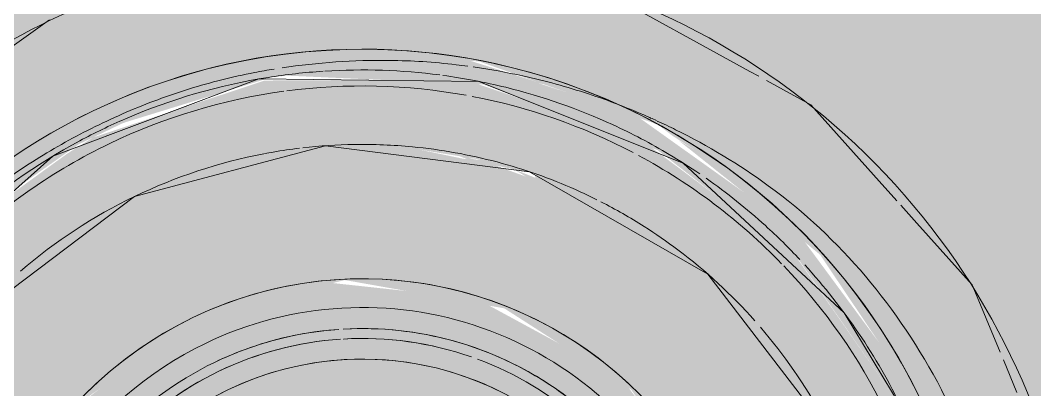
# Model space of a CAD drawing. Header units: metres. Extents: x 1.1 to 88.1, y -3.7 to 23.8.
# Drawn here: x 36.02516 to 36.07426, y 13.25379 to 13.27167 of the extents above; entities that cross this region are included whole.
import ezdxf

# ---------------------------------------------------------------- set-up
doc = ezdxf.new("R2010")
doc.units = ezdxf.units.M
doc.layers.add('A-FLOR', color=7, linetype='Continuous', lineweight=9, true_color=0x007f00)
doc.layers.add('P-SANR-FIXT', color=7, linetype='Continuous', lineweight=5)

# ---------------------------------------------------------------- blocks, each defined once
blk = doc.blocks.new('USO_ESG_Cuba lavatório retângular - Uso geral-V17-TÉRREO')
at = {"layer": 'P-SANR-FIXT', "true_color": 0xf3f3f3, "transparency": 33554560}
h = blk.add_hatch(color=7, dxfattribs=at)
h.paths.add_polyline_path([(0.1869294648992958, -0.1449999999999638), (-0.1858498807490468, -0.1449999999999645), (-0.1858498807490473, -0.3576249999998923), (0.1869294648992942, -0.3576249999998917), (0.1869294648992931, -0.155004864629428)])
h.paths.add_polyline_path([(0.00927050983124101, -0.2214683045111077), (0.01763355756876456, -0.2257294901687157), (0.02427050983123543, -0.2323664424311898), (0.02533763338720663, -0.2344607903328069), (0.02882455396941386, -0.2401222811268648), (0.03077416322397839, -0.2503733809114127), (0.02875675427850976, -0.2602082421174107), (0.02313259905113772, -0.2689772181100238), (0.02216480677844325, -0.2697392606215328), (0.01763355756876565, -0.2742705098312082), (0.00927050983124101, -0.2785316954888161), (-7.580069905088749e-15, -0.2799999999999681), (-0.00927050983125617, -0.2785316954888162), (-0.0176335575687808, -0.2742705098312083), (-0.02427050983125817, -0.2676335575687428), (-0.02473141780717532, -0.2667289747331269), (-0.02908478655405304, -0.2596494302822089), (-0.03101667766111895, -0.2495096537525582), (-0.02896880295336283, -0.2398006921694953), (-0.02329843698090218, -0.2310628503781083), (-0.02107343893350811, -0.2291693715334463), (-0.01763355756878189, -0.2257294901687157), (-0.009270509831259419, -0.2214683045111164), (0.0004140862747577302, -0.2200655848228372), (0.008118853213330772, -0.2212859000222364)])
h = blk.add_hatch(color=7, dxfattribs=at)
h.paths.add_polyline_path([(0.00927050983124101, -0.2214683045111077), (-7.580069905088749e-15, -0.2199999999999644), (-0.009270509831259419, -0.2214683045111164), (-0.01763355756878189, -0.2257294901687157), (-0.02118466547149954, -0.2293999872199991), (-0.01512085696507603, -0.2246297063650269), (-0.005298960460621626, -0.2211704951486422), (0.005115685665195741, -0.2211492372004246), (0.01495262399926253, -0.2245818452255856), (0.02044823022502541, -0.2285441628249689), (0.01728290978872724, -0.2255508262009832), (0.0121176481846548, -0.2229189939604069)])
h.paths.add_polyline_path([(-0.02391126502497231, -0.2320071976248985), (-0.02427050983125276, -0.2323664424311725), (-0.02417445770170956, -0.2324127686199894)])
h.paths.add_polyline_path([(0.02216480677844325, -0.2697392606215328), (0.01495262399926361, -0.2754181547743382), (0.005115685665196825, -0.2788507627994992), (-0.005298960460621626, -0.2788295048512904), (-0.01512085696507603, -0.2753702936349058), (-0.0217443388065737, -0.2701597285934207), (-0.01728290978874673, -0.2744491737989493), (-0.00927050983125617, -0.2785316954888162), (-7.580069905088749e-15, -0.2799999999999681), (0.00927050983123776, -0.2785316954888161), (0.01763355756876565, -0.2742705098312082)])
h = blk.add_hatch(color=7, dxfattribs=at)
h.paths.add_polyline_path([(0.03085075423782406, -0.2499999999999922), (0.029963546657644, -0.2502301573454295), (0.02819254811275234, -0.2599361240344438), (0.02602571446017061, -0.264466378963517), (0.02891153112958524, -0.2594537055363905), (0.03077416322398056, -0.2503733809114127)])
h.paths.add_polyline_path([(-0.03000000000000834, -0.2499999999999664), (-0.03112010454869206, -0.2499999999999577), (-0.02896880295336391, -0.26019930783042), (-0.02489533061542704, -0.2664072777336684), (-0.02862922056200865, -0.2586547607529065), (-0.02990735933626477, -0.2505849101309818)])
h.paths.add_polyline_path([(-0.02391126502498097, -0.2679928023750168), (-0.02329843698090218, -0.2689371496218244), (-0.02332971365538528, -0.2685743537446146), (-0.02386586811073108, -0.2680381992892612)])
h = blk.add_hatch(color=7, dxfattribs=at)
h.paths.add_polyline_path([(-0.008961492836887172, -0.2775806389725267), (-0.0175559716867822, -0.2729512934665506), (-0.02373146827763188, -0.2665159156802172), (-0.02762958245627712, -0.2586524758424671), (-0.02900000000001398, -0.2499999999999577), (-0.03000000000000834, -0.2499999999999664), (-0.0281196805261964, -0.2600791347253737), (-0.02362944557680832, -0.2682746218231861), (-0.02174433880657586, -0.2701597285934207), (-0.01512085696507603, -0.2753702936349058), (-0.009034897147085849, -0.2775523724558103)])
h.paths.add_polyline_path([(-1.407727268087911e-14, -0.2789999999999683), (-0.008647789988456856, -0.2776876067050231), (-0.005298960460621626, -0.2788295048512904), (-0.002221593452999272, -0.2789285197711777)])
h.paths.add_polyline_path([(0.008961492836859018, -0.2775806389725267), (0.0004891853867023826, -0.2789857292526216), (0.005115685665196825, -0.2788507627994992), (0.008682149418639979, -0.2776728954782635)])
h.paths.add_polyline_path([(0.02999999999999101, -0.2499999999999576), (0.02899999999998691, -0.2499999999999576), (0.02730271258950752, -0.2595069540759381), (0.02332819057992592, -0.2671790745733764), (0.01651591568022919, -0.2737314682775819), (0.009891025375016333, -0.2772451264672987), (0.01495262399926361, -0.2754181547743382), (0.02350055916119008, -0.2684035082387816), (0.02625332195242437, -0.2637420696692566), (0.02853429983278013, -0.2592540666507563), (0.029963546657644, -0.2502301573454295)])
at = {"layer": 'P-SANR-FIXT', "color": 7, "true_color": 0xefefef}
blk.add_line((-0.006122934917837935, -0.2647820725201839), (-0.006106644181766828, -0.2647888098519509), dxfattribs=at)
at = {"layer": 'P-SANR-FIXT', "color": 8, "true_color": 0x808080, "flags": 128}
blk.add_lwpolyline([(0.02899999999998691, -0.2499999999999576), (0.02704463938924498, -0.260468403904328), (0.02144224273757353, -0.2695251178327051), (0.01294830699245146, -0.275948821669331), (0.002708260249475825, -0.278873263175794), (-0.007897002039394486, -0.2779040742327669), (-0.01743733420890307, -0.2731719523494641), (-0.02462619903576441, -0.2653150357835198), (-0.02849416044284173, -0.2553928490297694), (-0.02900000000001398, -0.2499999999999577)], dxfattribs=at)
at = {"layer": 'P-SANR-FIXT', "color": 8, "true_color": 0x808080}
for centre, radius, start, end in [((3.790034952544374e-15, -0.2500000000000009), 0.03000000000000186, 180, 5.088887490341627e-14), ((3.248601387895178e-15, -0.2500000000000009), 0.01500000000000038, 180, 2.035554996136651e-13), ((3.248601387895178e-15, -0.2500000000000009), 0.0159999999999996, 202.5000000000015, 223.8919711008826), ((-1.624300693947589e-15, -0.2500000000000009), 0.02899999999999997, 197.35316623425, 201.9871867458615), ((3.248601387895178e-15, -0.2500000000000009), 0.01599999999999953, 225.0000000000099, 247.5631290142711), ((3.248601387895178e-15, -0.2500000000000009), 0.01599999999999957, 248.0625383310575, 291.9374616689363), ((-1.624300693947589e-15, -0.2500000000000009), 0.02900000000000021, 213.4498107899393, 219.5802092623367), ((-1.624300693947589e-15, -0.2500000000000009), 0.02899999999999986, 230.4197907376872, 236.5501892100462), ((-1.624300693947589e-15, -0.2500000000000009), 0.02899999999999987, 248.012813254082, 253.3180037584436)]:
    blk.add_arc(centre, radius, start, end, dxfattribs=at)
at = {"layer": 'P-SANR-FIXT'}
for radius, start, end in [(0.03000000000000191, 179.9999999999995, 359.9999999999992), (0.01500000000000038, 179.9999999999994, 359.9999999999993)]:
    blk.add_arc((3.790034952544374e-15, -0.2500000000000009), radius, start, end, dxfattribs=at)
at = {"layer": 'P-SANR-FIXT', "color": 9, "true_color": 0xb9b9b9}
for radius, start, end in [(0.02900000000000017, 179.9999999999997, 196.6819962415723), (0.02900000000000014, 201.9871867458587, 209.2487805222539), (0.02900000000000018, 209.9999999999924, 213.4498107899377), (0.02899999999999997, 219.5802092623353, 230.4197907376855), (0.02900000000000011, 236.8313525005725, 247.8638012497742), (0.02900000000000023, 253.3180037584462, 267.5379198484079), (0.02900000000000002, 272.3869008636269, 286.6819962415451)]:
    blk.add_arc((-1.624300693947589e-15, -0.2500000000000009), radius, start, end, dxfattribs=at)
at = {"layer": 'P-SANR-FIXT', "color": 9, "true_color": 0xbfbfbf}
for radius, start, end in [(0.01599999999999962, 202.5000000000023, 223.8919711008821), (0.0160000000000003, 224.9999999999998, 247.4999999999569), (0.01599999999999987, 248.0625383310521, 291.9374616689399)]:
    blk.add_arc((3.248601387895178e-15, -0.2500000000000009), radius, start, end, dxfattribs=at)
at = {"layer": 'P-SANR-FIXT', "color": 254, "true_color": 0xd7d7d7}
for radius, start, end in [(0.02899999999999988, 267.5379198484069, 270.0000000000002), (0.02899999999999993, 270.0000000000103, 272.3869008636267)]:
    blk.add_arc((-1.624300693947589e-15, -0.2500000000000009), radius, start, end, dxfattribs=at)
at = {"layer": 'P-SANR-FIXT'}
for points, knots in [([(-0.03112010454868069, -0.250000000000001), (-0.03105362433145377, -0.2481783265249995), (-0.03073618522186431, -0.24553804529766), (-0.02987031279107669, -0.2421968041518991), (-0.02872634851096009, -0.2389891832788856), (-0.02705994469919547, -0.2358968064746852), (-0.02551123722189168, -0.2337410398351793), (-0.02497458883688083, -0.2330510086531603)], [0, 0, 0, 0, 0.05555555555555555, 0.08333333333333333, 0.1111111111111111, 0.1666666666666667, 0.1944444444444444, 0.1944444444444444, 0.1944444444444444, 0.1944444444444444]), ([(-0.02499279955686331, -0.2669259175787838), (-0.02606347197378305, -0.26554885309166), (-0.02827344636412935, -0.2622050153227227), (-0.03041345455304395, -0.2566422125314595), (-0.03103700427714703, -0.2522770918437528), (-0.03112010454868069, -0.250000000000001)], [0.8058571103255712, 0.8058571103255712, 0.8058571103255712, 0.8058571103255712, 0.8611111111111112, 0.9305555555555556, 1, 1, 1, 1])]:
    blk.add_open_spline(points, degree=3, knots=knots, dxfattribs=at)
at = {"layer": 'P-SANR-FIXT', "color": 8, "true_color": 0x808080}
blk.add_open_spline([(-0.02437595691079467, -0.2676956636195338), (-0.02458451448176953, -0.2674430921687431), (-0.02479029243868512, -0.2671863757323917), (-0.02499279955686331, -0.2669259175787838)], degree=3, dxfattribs=at)
for points, knots in [([(-0.02403714196071107, -0.2680994922464933), (-0.02407518832654273, -0.2680548629027233), (-0.02417988090357973, -0.2679313963549), (-0.02428393215924881, -0.2678068733596615), (-0.0243499813305346, -0.2677270822901367)], [0.7897861746304432, 0.7897861746304432, 0.7897861746304432, 0.7897861746304432, 0.7916666666666667, 0.7949727249316092, 0.7949727249316092, 0.7949727249316092, 0.7949727249316092]), ([(-0.01749531561705464, -0.273921243229294), (-0.01816731977245273, -0.2734692863198237), (-0.01971762638905055, -0.2723405035948114), (-0.02116492023862179, -0.2710808428277402), (-0.02194427389185934, -0.2703284754415535)], [0.6964449301132761, 0.6964449301132761, 0.6964449301132761, 0.6964449301132761, 0.7222222222222222, 0.7569444444444444, 0.7569444444444444, 0.7569444444444444, 0.7569444444444444]), ([(-0.009139932705297489, -0.2779018453508517), (-0.01079992028008832, -0.2773871107441853), (-0.01347006551236424, -0.2763192158448508), (-0.01604177577530675, -0.2748690770945172), (-0.0171148626879604, -0.2741739089616093), (-0.01727548199094057, -0.2740677878146432)], [0.5977217304989195, 0.5977217304989195, 0.5977217304989195, 0.5977217304989195, 0.6527777777777777, 0.6875, 0.6936391645321119, 0.6936391645321119, 0.6936391645321119, 0.6936391645321119]), ([(0.008764684542607717, -0.2779957405845899), (0.007562707709465818, -0.2783554719931915), (0.005279621583545633, -0.2788943789213891), (0.001900747137033933, -0.2792696924367858), (-0.001422129793612051, -0.2792968214804675), (-0.004680033971890929, -0.2789893877572396), (-0.007095548711940961, -0.2784886694565785), (-0.008457278090441452, -0.2781069502602133), (-0.008767680516414474, -0.2780148096174043)], [0.40457645868351, 0.40457645868351, 0.40457645868351, 0.40457645868351, 0.4444444444444444, 0.4791666666666666, 0.5138888888888888, 0.548611111111111, 0.5833333333333333, 0.5936101079879069, 0.5936101079879069, 0.5936101079879069, 0.5936101079879069])]:
    blk.add_open_spline(points, degree=3, knots=knots, dxfattribs=at)
at = {"layer": 'P-SANR-FIXT'}
blk.add_open_spline([(-0.02194427389185934, -0.2703284754415535), (-0.02268141917695344, -0.2696168548966527), (-0.02337268369280837, -0.2688789185020671), (-0.02403714196071107, -0.2680994922464933)], degree=3, dxfattribs=at)
blk = doc.blocks.new('USO_ESG_Sifão de Uso Geral - Sifão para lavatório-V18-TÉRREO')
at = {"layer": 'P-SANR-FIXT', "color": 9, "true_color": 0xbcbcbc}
for p, q in [((-0.03434721384626821, -0.2482944531152156), (-0.03444189543000119, -0.249999999999975)), ((-0.03354729747795607, -0.2577815149291692), (-0.03322347857487241, -0.2589022042538512)), ((-0.03314216392383843, -0.25918362223313), (-0.03278713486889476, -0.2604123252768198)), ((-0.02974298219082396, -0.2675133413204855), (-0.02945939171935864, -0.2679122392907575))]:
    blk.add_line(p, q, dxfattribs=at)
at = {"layer": 'P-SANR-FIXT', "color": 7, "true_color": 0xefefef}
blk.add_line((-0.006106644181759789, -0.2647888098519596), (-0.006122934917841184, -0.2647820725201839), dxfattribs=at)
at = {"layer": 'P-SANR-FIXT', "color": 8, "true_color": 0x797979}
blk.add_line((-1.51601398101775e-14, -0.2848822139689011), (0.004635651122381114, -0.2840942444727697), dxfattribs=at)
at = {"layer": 'P-SANR-FIXT', "color": 8, "true_color": 0x808080, "flags": 128}
for points in [[(-0.02539312562277023, -0.2502002373887839), (-0.02336399490174627, -0.2599486012150517), (-0.01774257245710106, -0.2681673346011127), (-0.009393170638152757, -0.2735927800241181), (-1.407727268087911e-14, -0.2753939150960114)], [(-2.165734258596785e-15, -0.2753939150960114), (0.00976406096325515, -0.2734417157522474), (0.01802686516222659, -0.2678852748462578), (0.02351797904036424, -0.2595789136002242), (0.02535473021850136, -0.2499999999999749)]]:
    blk.add_lwpolyline(points, dxfattribs=at)
at = {"layer": 'P-SANR-FIXT', "color": 8, "true_color": 0x797979, "flags": 128}
for points in [[(-0.03446441830151677, -0.2504057157879672), (-0.03466008330925351, -0.2539303277689374), (-0.03354729747795607, -0.2577815149291692)], [(-0.03278713486889476, -0.2604123252768198), (-0.03141480418310101, -0.2651617587868999), (-0.02998932494649544, -0.2671668359364252)], [(-0.02945939171935864, -0.2679122392907575), (-0.02464077150998218, -0.2746901039035246), (-0.01801275054710125, -0.2793822667197524)]]:
    blk.add_lwpolyline(points, dxfattribs=at)
at = {"layer": 'P-SANR-FIXT', "color": 8, "true_color": 0x797979}
for radius, start, end in [(0.03484968565129574, 129.898926265859, 269.9999999999996), (0.03484968565129584, 278.1023134148327, 50.10107373414406), (0.03484968565130081, 269.9999999999997, 277.9890480807683)]:
    blk.add_arc((0, -0.2500000000000009), radius, start, end, dxfattribs=at)
at = {"layer": 'P-SANR-FIXT', "color": 9, "true_color": 0xbfbfbf}
for radius, start, end in [(0.0175000046931205, 269.9999999999989, 89.99999999999922), (0.01888887034603911, 117.9467991478796, 247.5000000000016), (0.02822349525623134, 163.1329952260487, 198.000000000002), (0.01750000469312044, 180, 225.0000000000097), (0.01888887034604427, 270.000000000003, 359.9999999999965), (0.01599999999999984, 202.5000000000022, 223.8919711009179), (0.01647931792355338, 202.5000000000114, 210.0000000000037), (0.02539391509603883, 195.8415599476884, 207.2993507263082), (0.0164793179235534, 210.0000000000022, 247.4922746965773), (0.02822349525623128, 198.2903796348678, 216.0000000000011), (0.01599999999999962, 224.9999999999965, 247.4999999999996), (0.0175000046931205, 225.0000000000026, 269.9999999999996), (0.0253939150960389, 211.7769346556921, 217.2227073235687), (0.01599999999999961, 248.0625383310878, 269.9999999999996), (0.01599999999999969, 269.9999999999996, 291.9374616689765), (0.02539391509603841, 217.6991889927609, 220.2999177872548), (0.01647931792355308, 248.2367978913411, 254.9999999999955), (0.01647931792355873, 269.9999999999997, 291.7632021087393), (0.01647931792355319, 255, 269.9999999999996), (0.02822349525623134, 216.5807988072401, 233.4192011927993), (0.01888887034603915, 247.5000000000004, 269.9999999999996), (0.02539391509603865, 229.3874572344986, 238.7729016650994), (0.02822349525623135, 233.9999999999971, 251.7096203651594), (0.02539391509603884, 245.1607045875192, 250.7751339433406), (0.02539391509603859, 251.1357886677903, 254.033719209363), (0.02822349525623088, 251.9999999999993, 269.9999999999996), (0.02822349525623591, 269.9999999999997, 288.000000000003)]:
    blk.add_arc((0, -0.2500000000000009), radius, start, end, dxfattribs=at)
at = {"layer": 'P-SANR-FIXT', "color": 8, "true_color": 0x808080}
for radius, start, end in [(0.01888887034603915, 117.9467991478811, 269.9999999999996), (0.01888887034603912, 269.9999999999996, 61.3533975152263), (0.02539391509603854, 182.994107730104, 194.9070568953003), (0.01599999999999984, 202.5000000000022, 223.8919711009179), (0.02539391509603861, 207.299350726312, 211.7769346556983), (0.01599999999999981, 225.000000000002, 247.5631290143096), (0.01599999999999961, 248.0625383310878, 269.9999999999996), (0.01599999999999969, 269.9999999999996, 291.9374616689765), (0.02539391509603862, 220.299917787253, 229.3874572344982), (0.02539391509603856, 238.7729016651027, 245.1607045875192), (0.02539391509603851, 254.0337192093642, 255.0000000000004), (0.02539391509603864, 255.0929431047451, 269.9999999999996), (0.02539391509603857, 269.9999999999996, 284.9070568953004)]:
    blk.add_arc((0, -0.2500000000000009), radius, start, end, dxfattribs=at)
at = {"layer": 'P-SANR-FIXT', "color": 254, "true_color": 0xdfdfdf}
for radius, start, end in [(0.01647931792355258, 202.5000000000163, 224.9999999999957), (0.01647931792355245, 225.0000000000033, 247.4922746965844), (0.01647931792355226, 248.2367978913451, 269.9999999999996), (0.01647931792355397, 269.9999999999996, 291.7632021087349)]:
    blk.add_arc((0, -0.2500000000000009), radius, start, end, dxfattribs=at)

msp = doc.modelspace()

# ---------------------------------------------------------------- hatches: boundary and pattern name
at = {"layer": 'A-FLOR', "true_color": 0x464646}
h = msp.add_hatch(color=49, dxfattribs=at)
h.paths.add_polyline_path([(35.95640017940524, 12.982056820301), (35.96553386908902, 12.98279563461369), (35.97389722288555, 12.98574404144079), (36.07780492791148, 13.0360481457151), (35.98882767557263, 13.06715123993177), (35.98850773424477, 13.06592424299721), (35.97435112971133, 13.0708782974), (35.9728722947903, 13.07277296593848), (35.97134334761612, 13.07303005115642), (35.97117659869728, 13.07289211370913), (35.97047014913964, 13.07233821404946), (35.96941645174642, 13.07059988831907), (35.9559086448954, 13.06408503837853), (35.95516029988034, 13.06516741165009), (35.90925956996143, 13.04302937170907), (35.93059841225694, 12.99911634617686), (35.93456726696273, 12.99306240644813), (35.94171338067567, 12.98704305914769), (35.94823556805198, 12.9837553395076), (35.95524202940625, 12.98229775522519)])
h.paths.add_polyline_path([(35.95524040330535, 13.00381200708835), (35.95130719906711, 13.0071122400303), (35.95229492964469, 13.00644111531336)])
h.paths.add_polyline_path([(36.14567306952529, 13.06859197350046), (36.28535459774672, 13.13612021063499), (36.29140853747543, 13.14008906534078), (36.29742788477589, 13.14723517905373), (36.30071560441597, 13.15375736643003), (36.30241412362256, 13.16192197778329), (36.30161727889995, 13.17123166950879), (36.29872690248278, 13.17941902126362), (36.17921568449689, 13.4268813995872), (36.1752468297911, 13.43293533931593), (36.16810071607815, 13.43895468661637), (36.16157852870185, 13.44224240625646), (36.15304321239335, 13.4439198874306), (36.14428022766481, 13.44320211115037), (36.13591687386827, 13.44025370432326), (35.82445949900711, 13.28987753512906), (35.81827111186139, 13.28575805470092), (35.81238621197794, 13.27876256671032), (35.80909849233786, 13.27224037933403), (35.80739997313127, 13.26407576798076), (35.80787248647725, 13.2557497498939), (35.81108719427106, 13.24657872450045), (35.89203638899654, 13.07913187942922), (35.93783898679571, 13.10122258999682), (35.93740252742933, 13.10245538651784), (35.95133298329751, 13.10891623396018), (35.95375686802793, 13.10889982500196), (35.95497461119565, 13.10926815389867), (35.95910426111265, 13.11058794891), (35.96361436866052, 13.11188699598474), (35.96957852926739, 13.11301198560398), (35.97918502770728, 13.11201083850775), (35.98631243901677, 13.11057264778827), (35.98849036856625, 13.11105864360524), (36.00256867685828, 13.10613198869916), (36.00222661448046, 13.10487655525244), (36.10285856791381, 13.06965904401265), (36.04411338982869, 13.19146054769178), (36.04079972272577, 13.19016661664476), (36.03906025165492, 13.19008319271557), (36.03690729835152, 13.19072377508708), (36.03548507951714, 13.19222672636415), (36.03498891395305, 13.19375065203501), (36.03556936420117, 13.1956974888182), (36.03609921684522, 13.1969584285182), (36.03530753248417, 13.19926704924911), (36.03630242428806, 13.19974688812162), (36.03326153990094, 13.20673726625443), (36.03023255721622, 13.20736739854657), (36.02173191463354, 13.21179881969269), (36.01532160189025, 13.21752061791597), (36.01033370090688, 13.22512897200414), (36.00748494546797, 13.23376904148304), (36.0069694735489, 13.24285201989607), (36.00900992117371, 13.25213089510516), (36.01291749113874, 13.25988274328197), (36.01897563307827, 13.26666987260045), (36.02658398716666, 13.27165777358406), (36.03522405664556, 13.27450652902296), (36.04432152914026, 13.27501898567591), (36.05321393243724, 13.27316906078186), (36.06185349347176, 13.26861364204266), (36.06812488776321, 13.26301584141246), (36.07311278874658, 13.25540748732428), (36.07596154418548, 13.24676741784537), (36.07647701610456, 13.23768443943234), (36.07462407594437, 13.2287775420537), (36.07338870784078, 13.22571894775144), (36.07701195706377, 13.2193812003463), (36.07814856492468, 13.21971502422255), (36.07920129523035, 13.21753230662124), (36.0814344316303, 13.21702457209077), (36.08261131035618, 13.21638897458841), (36.08347672017401, 13.21412804367677), (36.0832168637, 13.21238074668429), (36.08231721058919, 13.2105035245152), (36.07976569446203, 13.20865574579333), (36.07843053217864, 13.20801179359454), (36.14564013058678, 13.06866026867584)])
h.paths.add_polyline_path([(35.82915515991861, 13.26523554408065), (35.83245539286056, 13.26916874831889), (35.83178426814361, 13.26818101774131), (35.83139241950821, 13.26774201723779)])
h = msp.add_hatch(color=49, dxfattribs=at)
h.paths.add_polyline_path([(36.14292589671251, 13.06726700499644), (36.14559905771059, 13.06874542865396), (36.10431169516232, 13.15388040816113), (36.10174831299967, 13.15264408235976), (36.14289230565388, 13.06733665226933)])
h.paths.add_polyline_path([(36.10693238992199, 13.06823335497982), (36.07292551627532, 13.13874277346505), (36.07017834346252, 13.13741780496102), (36.10311045348547, 13.06957089325488), (36.10626751019131, 13.06846603862145)])
h.paths.add_polyline_path([(36.03968812249972, 13.18995988357179), (36.04277822754531, 13.190816595493), (36.08140865722719, 13.20971481953947), (36.08284832828737, 13.21132761117802), (36.08346002849289, 13.21307562014417), (36.08331720223508, 13.21501861512082), (36.08215504056026, 13.21666225909636), (36.08105693729933, 13.2172143714337), (36.07920129523035, 13.21753230662124), (36.07783090114228, 13.21977617917891), (36.07675666720727, 13.2193812003463), (36.07308229249376, 13.22571894775144), (36.06985124659116, 13.21987741232513), (36.06433887237734, 13.21378006024624), (36.05626020073295, 13.20868009817497), (36.0482224330079, 13.20602993030545), (36.03829493754802, 13.20569014689894), (36.03339044980189, 13.20644092846647), (36.03609921684522, 13.19964888064998), (36.03504648653956, 13.1991411461195), (36.03609921684522, 13.19663595528884), (36.03530753248417, 13.19523373669744), (36.03492752131933, 13.19346488562609), (36.03609921684522, 13.19137345477599), (36.03782260718247, 13.19032625684486), (36.03929728167125, 13.19003664179096)])
h.paths.add_polyline_path([(36.03326153990094, 13.20673726625443), (36.03031323386054, 13.21286471946198), (36.02852024245784, 13.21349360908261), (36.02743074019861, 13.21391197404023), (36.02469386693106, 13.21585359659503), (36.02005164987357, 13.21884940117481), (36.01378609091082, 13.22745889406151), (36.01138705701519, 13.23697052852138), (36.01291749113874, 13.24787313718083), (36.01379680973888, 13.25017328713777), (36.01536698920275, 13.25456073429233), (36.02167004894375, 13.2624194945808), (36.02912518364089, 13.26742033049996), (36.03767868570537, 13.26999433841584), (36.04735161153664, 13.26968830840488), (36.05601574945484, 13.26662448528818), (36.05893345008962, 13.26474287400508), (36.06372840668944, 13.26159448496282), (36.06992028009715, 13.25311024198309), (36.07224654631222, 13.24366609534664), (36.07093503481342, 13.2333325157625), (36.07026025686446, 13.23160599385259), (36.07323145648332, 13.22601485968927), (36.07462407594437, 13.2287775420537), (36.07643671454928, 13.23839458123258), (36.07596154418548, 13.24676741784537), (36.07258952427782, 13.2562056550051), (36.06812488776321, 13.26301584141246), (36.06133775844449, 13.26907398335219), (36.05321393243724, 13.27316906078186), (36.04360597485851, 13.27498221478047), (36.03520700628233, 13.27450090727246), (36.02597500912427, 13.27125853846155), (36.01897563307848, 13.26666987260068), (36.01264342073086, 13.25933904164368), (36.00882241370908, 13.25175891727472), (36.00700925971047, 13.24215095969599), (36.00748494546797, 13.23376904148304), (36.01033370090688, 13.22512897200414), (36.01532160189025, 13.21752061791597), (36.02210873120897, 13.21146247597623), (36.03032246321153, 13.20734869501577), (36.0328722924493, 13.20681824307551)])
h.paths.add_polyline_path([(36.04146206832183, 13.20767701204224), (36.04910944616947, 13.20786923177963), (36.05686250248679, 13.21046354273578), (36.06320226451643, 13.21498649656101), (36.06782225078354, 13.22116867491109), (36.06993856044322, 13.22654112677149), (36.07034364581923, 13.23081550974916), (36.07006634706855, 13.231556198764), (36.06782225078354, 13.22563744743233), (36.06177644070969, 13.21811696474761), (36.05406626182258, 13.21303937830465), (36.04532068480853, 13.21055189166569), (36.03558361499866, 13.21102671069172), (36.03085180310558, 13.21267930639973), (36.03159737783042, 13.21153709169671), (36.03638397635372, 13.20902528824564), (36.04137527612186, 13.20770005610261)])
h = msp.add_hatch(color=49, dxfattribs=at)
h.paths.add_polyline_path([(36.12895205915328, 13.06052738724827), (36.1428518848978, 13.06742046014993), (36.10159394814915, 13.15256963179585), (36.07292551627532, 13.13874277346505), (36.10713244458098, 13.06816334314998), (36.11026769399286, 13.06714100567844), (36.11091782347038, 13.06821195392821), (36.12499516335098, 13.06273338143334), (36.12630159245203, 13.0614548716746), (36.12890279105983, 13.06054455217551)])
h.paths.add_polyline_path([(36.05432130601255, 13.21414757013275), (36.05395528304975, 13.21414757013276), (36.05406626182258, 13.21407081960894)])
h.paths.add_polyline_path([(36.03085180310558, 13.21267930639973), (36.03699253407095, 13.21073388410933), (36.04642900562128, 13.21074109652841), (36.05475572191551, 13.21324685773512), (36.06301728283805, 13.21931902120949), (36.06831482214796, 13.22654112677149), (36.06938244285845, 13.23015773230595), (36.06619852823125, 13.22381924403912), (36.05850687619944, 13.21633489630328), (36.0500072684119, 13.21221987248698), (36.04910944616947, 13.21198892970888), (36.03901583357839, 13.21094035999357), (36.03080145271079, 13.21275676223108)])
h.paths.add_polyline_path([(36.03913945459486, 13.20551445838638), (36.04910944616947, 13.20632239132959), (36.05769219481541, 13.20942261720888), (36.06514055873637, 13.21459739738532), (36.07052899851471, 13.22065371604644), (36.07323145648332, 13.22601485968927), (36.07026025686446, 13.23106516358744), (36.07051216944164, 13.23031097567397), (36.06951517433833, 13.22503731086929), (36.06726862887498, 13.22003104112405), (36.06209849980721, 13.21405626653781), (36.05600351711222, 13.2099822208118), (36.0482224330079, 13.20772046347166), (36.04079972272577, 13.20785287037864), (36.03468600590554, 13.20976448330176), (36.03125460953173, 13.2120596547219), (36.03097129109897, 13.21200208500642), (36.03326153990094, 13.20673726625443), (36.03901583357839, 13.20554017579799)])
h.paths.add_polyline_path([(36.07107677716841, 13.23444932328349), (36.07124429176231, 13.2349289611912), (36.07113765158527, 13.23492896119121)])
h.paths.add_polyline_path([(36.02912518364089, 13.26638888919565), (36.029494317872, 13.26638888919567), (36.03011538703558, 13.26668687139723)])
h.paths.add_polyline_path([(36.01318407984347, 13.24841888187564), (36.01774940126469, 13.25721449541105), (36.02458225315302, 13.2640321341915), (36.03260374158135, 13.26793075632509), (36.0339720888263, 13.26853727479475), (36.04432152914026, 13.26968830840488), (36.05056124310003, 13.26856733752399), (36.04666906602816, 13.26979787447857), (36.03698748237202, 13.26978633439151), (36.02869076773793, 13.2672896015933), (36.02042920681537, 13.26121743811892), (36.01513166750547, 13.25399533255692), (36.01318623278898, 13.24842504631932)])
h = msp.add_hatch(color=49, dxfattribs=at)
h.paths.add_polyline_path([(34.3360000502536, 12.25394545074648), (34.33920427284188, 12.25436364350862), (34.35087669156791, 12.25825850994176), (34.36234311956848, 12.26609756116267), (34.36259120830412, 12.26677043457658), (34.35873539271809, 12.26459604168628), (34.34960512268313, 12.25883689919381), (34.33686712579778, 12.25436364350862)])
h.paths.add_polyline_path([(34.33060070565888, 12.25411691373831), (34.33153798417752, 12.25468526232519), (34.33037204896178, 12.25459092481982)])
h.paths.add_polyline_path([(34.36522689666437, 12.27081721460146), (34.36638140571095, 12.27151731545264), (34.3661072576725, 12.27180351107136), (34.36532494512956, 12.27092706141907)])
h.paths.add_polyline_path([(36.07292551627532, 13.13874277346505), (36.10174831299967, 13.15264408235976), (36.07551083718159, 13.2066036171979), (36.04696485828617, 13.19256927093512), (36.07258952427782, 13.13943941499124)])
h.paths.add_polyline_path([(36.03929728167125, 13.21087812487763), (36.04305610070319, 13.21158930304848), (36.03578638811943, 13.21200208500642), (36.03066332158545, 13.21355582939157), (36.03032246321153, 13.21349360908261), (36.03080145271079, 13.21275676223108), (36.03901583357839, 13.21094035999357)])
h.paths.add_polyline_path([(36.0459986475663, 13.21164303005545), (36.05000423593629, 13.2122320194703), (36.05193123443754, 13.21342832518405), (36.04642900562128, 13.2117725378327)])
h.paths.add_polyline_path([(36.03031327304076, 13.21286738920899), (36.03057405538789, 13.21372633207716), (36.03051831735628, 13.21384197030395), (36.02743074019861, 13.2151528161686), (36.02025630244935, 13.2209613960833), (36.01560258529528, 13.22767016847838), (36.01300138106892, 13.23697052852138), (36.01337884489989, 13.24598102115642), (36.01660783133111, 13.25456073429233), (36.02002035581378, 13.25947268693298), (36.0172131803555, 13.25666701913827), (36.01256122318964, 13.24663548106685), (36.01210677866111, 13.24124102162289), (36.01220514009941, 13.23553246720951), (36.01516453161151, 13.2265687863836), (36.020774036372, 13.21897419165286), (36.027996141934, 13.21382385144042), (36.02957267376289, 13.21312604513522), (36.03023255721622, 13.21289557938819)])
h.paths.add_polyline_path([(36.05637963065098, 13.21532294479174), (36.05962219393548, 13.21720836692792), (36.06034223840576, 13.21832414890332), (36.05637214024613, 13.21557018546249)])
h.paths.add_polyline_path([(36.0619537200337, 13.21955213958661), (36.06668216828772, 13.22463613533523), (36.06998297206043, 13.23189531208624), (36.0695697328814, 13.23234269766388), (36.06905931631438, 13.23166833125439), (36.06690866205862, 13.22606777839588), (36.06209849980721, 13.21974252177603)])
h.paths.add_polyline_path([(36.07015374154228, 13.23180643190223), (36.07124429176231, 13.23576919382153), (36.07132231336828, 13.23849930555458), (36.07124134955401, 13.24500399211892), (36.06834970952887, 13.25387000278346), (36.06267245328144, 13.26156226767555), (36.05506779306643, 13.26699341503918), (36.0514489946109, 13.26811558414705), (36.04360597485851, 13.26960872661077), (36.03964075558379, 13.26896353778076), (36.04756571930216, 13.26856733752399), (36.05601574945484, 13.26538364315981), (36.06285077918064, 13.26006435193694), (36.06784390435816, 13.25286629085005), (36.07044729744852, 13.24366609534664), (36.07019809848931, 13.23492896119121), (36.06960794694797, 13.23249567253688), (36.06977392981231, 13.23252115275962), (36.07010650948504, 13.23189531208624)])
h.paths.add_polyline_path([(36.02198381053967, 13.26143508713655), (36.02705107094464, 13.26521664600428), (36.02458225315302, 13.2640321341915), (36.022488819248, 13.26193982461736)])
h.paths.add_polyline_path([(36.03011538703558, 13.26668687139723), (36.03630784227623, 13.26879705026514), (36.0339720888263, 13.26853727479475), (36.0306917242706, 13.26696339170802)])
h = msp.add_hatch(color=49, dxfattribs=at)
h.paths.add_polyline_path([(36.12330584863756, 13.00205765316634), (36.13133568178957, 13.00616276928812), (36.1284748157046, 13.0105179755337), (36.12460373860272, 13.01837286526394), (36.11726594788093, 13.0145807064315), (36.12329313136162, 13.00208402100423)])
h.paths.add_polyline_path([(36.16841166037636, 13.02381230202724), (36.1772820302505, 13.02826061665504), (36.17120964860922, 13.04085101537253), (36.16278979788988, 13.03679009974327), (36.16758947121583, 13.02708149929021), (36.16842679736214, 13.02399990211025)])
h.paths.add_polyline_path([(36.14905022975524, 13.05456889090515), (36.14292589671251, 13.06726700499644), (36.12895196620149, 13.06052734241739), (36.14085971442474, 13.05664592974065), (36.14258696057546, 13.0564959550605), (36.14799967063861, 13.05509927462164), (36.14903870965842, 13.05457470692413)])
h.paths.add_polyline_path([(36.04513074725443, 13.21154396645367), (36.04738310327157, 13.2120596547219), (36.05475572191551, 13.2145356397142), (36.0566946235018, 13.21579388448975), (36.06209849980721, 13.21974252177603), (36.06742425409274, 13.22698672229901), (36.07026546933452, 13.23534546449307), (36.07020990824972, 13.24500399211892), (36.06754256029393, 13.253300706753), (36.06260862635833, 13.26036996395039), (36.0551861697386, 13.26590587845315), (36.04664600999785, 13.26881045417202), (36.03698748237202, 13.26875489308721), (36.02869076773793, 13.26600335461745), (36.02743528446948, 13.26521664600428), (36.02136596165786, 13.2608175700859), (36.01612497885714, 13.25384391784426), (36.01316658827947, 13.24453057071277), (36.01323658140372, 13.23553246720951), (36.01590392935951, 13.22723575257542), (36.02092845439559, 13.22009760364478), (36.02850894940617, 13.21454374647874), (36.03699253407095, 13.21172180825201), (36.04305610070319, 13.21158930304848)])
h.paths.add_polyline_path([(36.03984051479495, 13.21494420447996), (36.04053748462583, 13.21508344657525), (36.04005137436314, 13.21495617105979)])
h.paths.add_polyline_path([(36.05761921757932, 13.22056670123798), (36.0580707272865, 13.22059542271275), (36.05794119733422, 13.220348466608), (36.05762895099674, 13.22056010402583)])
h.paths.add_polyline_path([(36.04728006069239, 13.21557618010015), (36.05432130601255, 13.21848228779365), (36.0574334051037, 13.22031339425069), (36.05710069903358, 13.21980675623863), (36.05624788142725, 13.2193875271849), (36.05605347029994, 13.21913180583874), (36.05231695952565, 13.21690153016852), (36.04910944616947, 13.21581621857579), (36.04879891619882, 13.21607899961902), (36.04816225582923, 13.21549572212179), (36.04736109073237, 13.21556878999683)])
h.paths.add_polyline_path([(36.04603265247123, 13.21529561708341), (36.04724325581424, 13.21554371781816), (36.04718044441623, 13.21518184655984), (36.04626787514876, 13.21530896630428)])
h.paths.add_polyline_path([(36.02812287070355, 13.21892945476239), (36.0271435827737, 13.2195346601596), (36.02808383139084, 13.21895490354934)])
h.paths.add_polyline_path([(36.03187997092816, 13.2170355667942), (36.02970307636561, 13.21789935678087), (36.03046914149581, 13.21774674103161), (36.03173465512617, 13.21710881792739)])
h.paths.add_polyline_path([(36.03560963254632, 13.2158243731064), (36.0328722924493, 13.21653535501461), (36.03335032724876, 13.21657018242148), (36.03558361499866, 13.21583326221103)])
h.paths.add_polyline_path([(36.03900100986714, 13.21511885029986), (36.03605494436351, 13.21567222873858), (36.03738311159507, 13.21545542863415), (36.03830573216256, 13.21526349191035)])
h.paths.add_polyline_path([(36.04279349293218, 13.22140970395454), (36.03486145619852, 13.22280897707748), (36.02877975553156, 13.2266612311445), (36.02455379039608, 13.23266594932365), (36.02289569382089, 13.2394183259226), (36.02426399223999, 13.24713001829242), (36.028116246307, 13.25321171895937), (36.03412096448616, 13.25743768409485), (36.04087334108511, 13.25909578067005), (36.04858503345494, 13.25772748225095), (36.05473298978889, 13.25378729798193), (36.05889269925737, 13.24787051000477), (36.06055079583257, 13.24111813340581), (36.05918249741347, 13.233406441036), (36.05533024334643, 13.22732474036903), (36.04932552516728, 13.22309877523356), (36.04315824441498, 13.22150402241951)])
h.paths.add_polyline_path([(36.04075941194311, 13.22730400866284), (36.04479650607086, 13.22771023562358), (36.04823948337111, 13.22912855910138), (36.05072073475418, 13.23099314440068), (36.05291377992536, 13.23383441953625), (36.0539962624031, 13.23598185128963), (36.0546327669437, 13.24026822966421), (36.05428123886735, 13.24334149090834), (36.05286291538955, 13.24678446820861), (36.05099833009026, 13.24926571959166), (36.04815705495468, 13.25145876476285), (36.04600962320131, 13.25254124724058), (36.04172324482673, 13.25317775178119), (36.03864998358259, 13.25282622370483), (36.03520700628233, 13.25140790022703), (36.03272575489927, 13.24954331492774), (36.03053270972807, 13.24670203979214), (36.02944522666206, 13.24453057071277), (36.02881372270975, 13.24026822966421), (36.02916525078611, 13.23719496842008), (36.0305835742639, 13.23375199111981), (36.0324481595632, 13.23127073973676), (36.03528943469879, 13.22907769456556), (36.03743686645214, 13.22799521208784), (36.04050145186409, 13.22735767320727)])
h.paths.add_polyline_path([(36.02034738593559, 13.25379503646612), (36.02147700992059, 13.25539386818564), (36.02047939958171, 13.25399533255692)])
h.paths.add_polyline_path([(36.01846075923024, 13.25005234115495), (36.0197357871838, 13.25286709573633), (36.01928330559922, 13.25168411093202), (36.01856383308991, 13.25025681936476)])
h.paths.add_polyline_path([(36.01748467489215, 13.24736863413878), (36.01817538627702, 13.24948621749574), (36.01772645997007, 13.24803341307715)])
h.paths.add_polyline_path([(36.01659767523128, 13.24310491579322), (36.01695543562833, 13.2456074981372), (36.01671850707286, 13.24368574232835), (36.01660000335171, 13.2431161068345)])
h.paths.add_polyline_path([(36.01674406989565, 13.23607445525548), (36.01653941082846, 13.23720745358226), (36.01673560171626, 13.23622367054285)])
h.paths.add_polyline_path([(36.04819780105117, 13.26463699750134), (36.0500961624047, 13.26424207322625), (36.0500961624047, 13.26394040110155), (36.0485312394057, 13.26450438506685)])
h.paths.add_polyline_path([(36.04444547978613, 13.2654176090286), (36.04749337110916, 13.26491715774166), (36.04661312512097, 13.264966664449), (36.04485288717528, 13.26533285431763)])
h.paths.add_polyline_path([(36.0374138371822, 13.26524084224501), (36.03949166570716, 13.26547467254218), (36.03741787680768, 13.26524107149949)])
h = msp.add_hatch(color=49, dxfattribs=at)
h.paths.add_polyline_path([(36.07017834346252, 13.13741780496102), (36.07292551627532, 13.13874277346505), (36.04686056264149, 13.19278551619581), (36.04411338982869, 13.19146054769178), (36.06630008644098, 13.14545893365067)])
h.paths.add_polyline_path([(36.10174831299967, 13.15264408235976), (36.10449548581246, 13.15396905086378), (36.07843053217864, 13.20801179359454), (36.07579758684854, 13.20644998728347), (36.0998371821708, 13.1566065966677)])
h.paths.add_polyline_path([(36.03031323386054, 13.21286471946198), (36.03023255721622, 13.21289557938819), (36.03023255721622, 13.21288255905813)])
h.paths.add_polyline_path([(36.02565180410692, 13.21526479998076), (36.01957197991011, 13.22021503378124), (36.01457114399096, 13.22767016847838), (36.01201345692624, 13.23697052852138), (36.01199713607508, 13.2419922922982), (36.01157543027672, 13.23622367054285), (36.01393558800827, 13.22686617140499), (36.020774036372, 13.21826292261332), (36.02497929011574, 13.21567816107691)])
h.paths.add_polyline_path([(36.07017195740055, 13.23177215372489), (36.07094671303223, 13.23342453005561), (36.07063501050663, 13.23318443028275), (36.07015374154228, 13.23180643190223)])
h.paths.add_polyline_path([(36.07126647212105, 13.23594395592047), (36.07224654631222, 13.24366609534664), (36.06975350880946, 13.25378729798193), (36.0630017346212, 13.26227217926298), (36.05893345008962, 13.2644056640928), (36.06387450974331, 13.26032142554718), (36.06887534566247, 13.25286629085004), (36.0714352215912, 13.24366609534664), (36.07130450635667, 13.23768443943234)])
h.paths.add_polyline_path([(36.05544405818734, 13.26686200361836), (36.05448183690849, 13.26744636664311), (36.05466761249554, 13.26713317898348), (36.05506779306643, 13.26699341503918)])
h = msp.add_hatch(color=49, dxfattribs=at)
h.paths.add_polyline_path([(36.02167004894375, 13.26121743811892), (36.02279090111963, 13.26224174424839), (36.0218815793305, 13.26142188592066)])
h.paths.add_polyline_path([(36.02912518364089, 13.26638888919565), (36.03137162696121, 13.2672896015933), (36.0306917242706, 13.26708325667357)])
h = msp.add_hatch(color=49, dxfattribs=at)
h.paths.add_polyline_path([(36.04891040744803, 13.21623873173793), (36.05247174727087, 13.21759923921336), (36.04894813207676, 13.21625317497287)])
h.paths.add_polyline_path([(36.05858311264041, 13.22134873626026), (36.06024127040342, 13.22306044929762), (36.05858598527957, 13.22135195456937)])
h.paths.add_polyline_path([(36.04279349293218, 13.22140970395454), (36.04992887049399, 13.22325478996616), (36.0558844189533, 13.22780783211378), (36.05965820372914, 13.23476851210469), (36.06042981249763, 13.24192613491591), (36.05873668452475, 13.24847385533147), (36.05418364237715, 13.25442940379079), (36.04722296238625, 13.25820318856662), (36.04006533957502, 13.2589747973351), (36.03351761915947, 13.25728166936221), (36.02756207070014, 13.25272862721461), (36.02378828592432, 13.24576794722373), (36.02301667715583, 13.23861032441251), (36.0247098051287, 13.23206260399695), (36.02926284727631, 13.22610705553763), (36.0362235272672, 13.2223332707618), (36.04271479945785, 13.22142076621644)])
h.paths.add_polyline_path([(36.06309910371797, 13.2267414228625), (36.06460335176252, 13.22943278248992), (36.06405745362063, 13.2286426000678), (36.06320436850835, 13.22695024744676)])
h.paths.add_polyline_path([(36.04075941194311, 13.22730400866284), (36.03644770221186, 13.22849383233783), (36.03440643056383, 13.22952280137855), (36.0316911062733, 13.23206260399695), (36.02978667405484, 13.23531023653177), (36.02895131063721, 13.23784383343865), (36.02895131063721, 13.24215636595342), (36.02994884750034, 13.24554377227908), (36.03097781654107, 13.2475850439271), (36.0339720888263, 13.25059831041012), (36.03607583808825, 13.25197749083348), (36.03929884860116, 13.25304016385373), (36.04361138111596, 13.25304016385373), (36.04699878744159, 13.25204262699059), (36.04904005908962, 13.25101365794987), (36.05175538338016, 13.24847385533147), (36.053432505996, 13.24591563640269), (36.05449517901625, 13.24269262588978), (36.05463380128367, 13.23904643670157), (36.0534976421531, 13.23499268704934), (36.05237774050731, 13.23284954070837), (36.04999529825468, 13.23027963996366), (36.04668123795918, 13.22833165889232), (36.04414764105229, 13.22749629547469), (36.04079972272577, 13.22730629635697)])
h.paths.add_polyline_path([(36.06596181476119, 13.23316782518904), (36.06672665871679, 13.23592809643256), (36.06641004198405, 13.23532240846277), (36.06598503145256, 13.23327942549428)])
h.paths.add_polyline_path([(36.06694895739099, 13.24011783726707), (36.06681071363475, 13.24400597575801), (36.06676842329694, 13.24329897520767), (36.06690745854605, 13.24084907615493)])
h.paths.add_polyline_path([(36.06055633290294, 13.25720522224084), (36.05933944261017, 13.25848189569537), (36.06027840081696, 13.25745330238598)])
h.paths.add_polyline_path([(36.05531450149637, 13.26161160051358), (36.05247919844288, 13.26312673361171), (36.05326637114935, 13.26264402690351), (36.05523393079126, 13.26165221478518)])
h.paths.add_polyline_path([(36.04819780105117, 13.26463699750134), (36.04594948838651, 13.26528297874922), (36.04688453768395, 13.26491020132648), (36.04749337110916, 13.26478354309113)])
h = msp.add_hatch(color=49, dxfattribs=at)
h.paths.add_polyline_path([(36.11918875618422, 13.00007196890089), (36.12329313136163, 13.00208402100423), (36.11729830035983, 13.01484943363456), (36.12481670201591, 13.01860318535859), (36.12391696586729, 13.01996035938792), (36.12208774975507, 13.02029857112372), (36.11494049153919, 13.01672871935198), (36.11484806116874, 13.01627383474304), (36.11422730484153, 13.01602031413348), (36.11398115826861, 13.01408968305358), (36.11914593251493, 13.00020090003285)])
h.paths.add_polyline_path([(36.17734859249574, 13.02812260734392), (36.18146568494908, 13.03010829160938), (36.17961637402475, 13.03282072265791), (36.17372841510235, 13.04291586494692), (36.17188521945967, 13.04386582946517), (36.17120964860922, 13.04369994123238), (36.1709518028936, 13.04386582946517), (36.16162339575947, 13.03906434515767), (36.16291589993041, 13.03685091908132), (36.17120964860922, 13.04085101537253), (36.17729392175667, 13.02823596095767)])
h.paths.add_polyline_path([(36.15400923760214, 13.05130786883384), (36.14567306952529, 13.06859197350046), (36.14292589671251, 13.06726700499644), (36.14913218159747, 13.05452751681971), (36.15286411595818, 13.05233126968215), (36.15380420427253, 13.05149110812948)])
h.paths.add_polyline_path([(36.047215065489, 13.2151752256678), (36.04719264499541, 13.21554371781816), (36.0464950071619, 13.21531292875058), (36.0471926449954, 13.21517951333585)])
h.paths.add_polyline_path([(36.04816225582923, 13.21549572212179), (36.04881991656946, 13.21609823914484), (36.04938334381025, 13.21590889606509), (36.05377217610724, 13.21766148672109), (36.05624788142725, 13.2193875271849), (36.05645837941347, 13.21970500149083), (36.05729169673845, 13.22009760364478), (36.05710069903358, 13.22025362047657), (36.05108156349539, 13.2168920983719), (36.04751183351873, 13.21555504195024), (36.04763599888371, 13.21554371781816)])
h.paths.add_polyline_path([(36.05794119733422, 13.220348466608), (36.05794119733422, 13.22082101695237), (36.05766678555272, 13.22053446014544)])
h.paths.add_polyline_path([(36.06498573042354, 13.23048411817412), (36.06582728471509, 13.23252115275963), (36.06530033884155, 13.23134912213514), (36.06509216671644, 13.23077676074084)])
h.paths.add_polyline_path([(36.06684881442228, 13.23743154353569), (36.06700672621152, 13.23909990994562), (36.06685824218722, 13.23768443943234)])
h.paths.add_polyline_path([(36.06670241975782, 13.24446200407282), (36.06643560513282, 13.24571993301949), (36.06668613711258, 13.24453057071277)])
h.paths.add_polyline_path([(36.05195099879144, 13.26330708291303), (36.04905823437357, 13.26445799785752), (36.04966487460386, 13.26408766067155), (36.05171183452727, 13.26338874352721)])
h.paths.add_polyline_path([(36.04444547978613, 13.2654176090286), (36.04290900502734, 13.26555270082112), (36.04430703505859, 13.26543000181168)])

# ---------------------------------------------------------------- block references
at = {"layer": 'P-SANR-FIXT', "rotation": 205.7481327013867}
msp.add_blockref('USO_ESG_Cuba lavatório retângular - Uso geral-V17-TÉRREO', (36.15032722056662, 13.01509013025516), dxfattribs=at)
at = {"layer": 'P-SANR-FIXT', "color": 9, "true_color": 0xbfbfbf, "rotation": 205.7481327013867}
msp.add_blockref('USO_ESG_Sifão de Uso Geral - Sifão para lavatório-V18-TÉRREO', (36.15032722056662, 13.01509013025516), dxfattribs=at)

doc.saveas('drawing.dxf')
